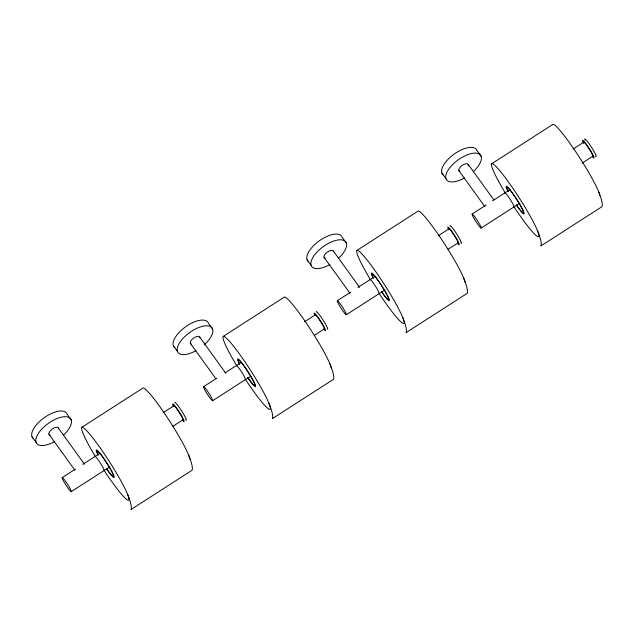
<?xml version="1.0" encoding="UTF-8"?>
<svg xmlns="http://www.w3.org/2000/svg" width="634" height="634" viewBox="0 0 634 634"><rect width="100%" height="100%" fill="white"/><g stroke="black" fill="none" stroke-linecap="round" stroke-linejoin="round"><path stroke-width="0.95" d="M81.881 427.292L142.912 388.048A43.263 4.628 57.3 0 1 167.328 417.608A43.263 4.628 57.3 0 1 189.899 459.079M223.263 336.377L284.301 297.124A43.263 4.628 57.3 0 1 308.718 326.684A43.263 4.628 57.3 0 1 331.289 368.164M356.982 250.39L418.012 211.138A43.263 4.628 57.3 0 1 442.429 240.698A43.263 4.628 57.3 0 1 465.007 282.178M491.794 163.699L552.824 124.446A43.263 4.628 57.3 0 1 577.241 154.007A43.263 4.628 57.3 0 1 599.819 195.486M62.243 477.568L75.383 469.12M82.777 464.365L100.069 453.247M163.144 412.686L173.93 405.744M203.633 386.645L216.773 378.197M224.983 372.919L241.459 362.323M304.534 321.763L315.32 314.829M337.351 300.667L350.491 292.219M357.877 287.464L375.177 276.337M438.252 235.785L449.038 228.842M472.164 213.975L486.119 204.996M492.689 200.772L509.99 189.653M573.065 149.093L583.851 142.151M71.19 491.675A8.369 0.896 57.3 0 0 65.365 481.032A8.369 0.896 57.3 0 0 63.598 481.158A8.369 0.896 57.3 0 0 71.19 491.675L109.848 466.822M172.923 426.262L182.877 419.859M212.58 400.759A8.369 0.896 57.3 0 0 206.755 390.116A8.369 0.896 57.3 0 0 204.988 390.235A8.369 0.896 57.3 0 0 212.58 400.759L250.406 376.438M314.313 335.338L324.267 328.935M346.299 314.773A8.369 0.896 57.3 0 0 340.466 304.13A8.369 0.896 57.3 0 0 338.707 304.257A8.369 0.896 57.3 0 0 346.299 314.773L384.949 289.912M448.024 249.352L457.986 242.949M481.111 228.082A8.369 0.896 57.3 0 0 475.278 217.438A8.369 0.896 57.3 0 0 473.519 217.565A8.369 0.896 57.3 0 0 481.111 228.082L519.769 203.221M582.012 163.2L592.798 156.257M481.095 156.241L476.974 150.535A20.97 9.351 -35.8 0 0 453.778 154.363A20.97 9.351 -35.8 0 0 443.38 175.032M468.288 164.475L493.759 199.765M458.818 170.562L484.867 206.652M441.898 173.09L446.019 178.796M346.283 242.933L342.162 237.227A20.97 9.351 -35.8 0 0 318.965 241.055A20.97 9.351 -35.8 0 0 308.568 261.723M333.476 251.167L359.526 287.257M324.006 257.253L350.055 293.344M307.086 259.781L311.207 265.488M212.564 328.919L208.443 323.213A20.97 9.351 -35.8 0 0 185.247 327.041A20.97 9.351 -35.8 0 0 174.849 347.709M199.758 337.153L225.807 373.244M190.295 343.24L215.758 378.53M173.367 345.768L177.488 351.474M71.174 419.835L67.053 414.129A20.97 9.351 -35.8 0 0 43.857 417.957A20.97 9.351 -35.8 0 0 33.459 438.625M58.376 428.069L84.417 464.159M48.905 434.155L74.947 470.246M31.985 436.683L36.098 442.389M504.894 193.108A8.369 0.896 57.3 0 1 509.902 198.91A8.369 0.896 57.3 0 1 513.952 206.961M583.462 143.022A10.485 1.125 57.3 0 1 584.849 142.373A10.485 1.125 57.3 0 1 592.584 154.205A10.485 1.125 57.3 0 1 592.544 156.907M583.938 143.133A8.369 0.896 57.3 0 1 588.748 148.213A8.369 0.896 57.3 0 1 592.386 156.043M585.024 140.185A10.485 1.125 57.3 0 1 591.046 146.557A10.485 1.125 57.3 0 1 595.603 156.36M464.635 177.908A20.97 9.351 -35.8 0 1 446.431 173.367A20.97 9.351 -35.8 0 1 474.184 153.127A20.97 9.351 -35.8 0 1 473.408 171.513M459.912 171.37A5.658 2.528 -35.8 0 1 462.638 165.094A5.658 2.528 -35.8 0 1 468.114 166.1M508.127 191.23A15.271 1.633 57.3 0 1 511.654 192.173A15.271 1.633 57.3 0 1 523.185 211.288A15.271 1.633 57.3 0 1 516.314 204.806M508.072 191.484A16.389 1.751 57.3 0 1 510.933 190.977A16.389 1.751 57.3 0 1 523.7 211.899A16.389 1.751 57.3 0 1 516.401 205.147M598.48 191.333A116.18 12.442 57.3 0 1 601.912 206.708L540.873 245.952A116.18 12.442 57.3 0 0 537.45 230.586A43.263 4.628 57.3 0 0 499.148 169.936A43.263 4.628 57.3 0 0 505.1 192.728M537.45 230.586A43.263 4.628 57.3 0 1 514.087 206.961M370.082 279.8A8.369 0.896 57.3 0 1 375.685 286.52A8.369 0.896 57.3 0 1 378.728 293.431M448.65 229.714A10.485 1.125 57.3 0 1 450.037 229.064A10.485 1.125 57.3 0 1 457.772 240.896A10.485 1.125 57.3 0 1 457.732 243.599M448.927 229.104A8.369 0.896 57.3 0 1 454.53 235.824A8.369 0.896 57.3 0 1 457.574 242.727M449.958 225.973A10.485 1.125 57.3 0 1 456.979 234.398A10.485 1.125 57.3 0 1 460.791 243.052M329.823 264.6A20.97 9.351 -35.8 0 1 311.619 260.059A20.97 9.351 -35.8 0 1 339.372 239.818A20.97 9.351 -35.8 0 1 338.596 258.204M325.099 258.062A5.658 2.528 -35.8 0 1 327.215 252.197A5.658 2.528 -35.8 0 1 333.555 251.896M373.315 277.922A15.271 1.633 57.3 0 1 376.842 278.865A15.271 1.633 57.3 0 1 388.373 297.98A15.271 1.633 57.3 0 1 381.502 291.497M373.26 278.175A16.389 1.751 57.3 0 1 376.12 277.668A16.389 1.751 57.3 0 1 388.888 298.59A16.389 1.751 57.3 0 1 381.589 291.838M463.668 278.025A116.18 12.442 57.3 0 1 467.099 293.399L406.061 332.644A116.18 12.442 57.3 0 0 402.638 317.269A43.263 4.628 57.3 0 0 364.328 256.619A43.263 4.628 57.3 0 0 370.288 279.42M402.638 317.269A43.263 4.628 57.3 0 1 379.275 293.653M236.371 365.786A8.369 0.896 57.3 0 1 241.966 372.507A8.369 0.896 57.3 0 1 245.009 379.417M314.932 315.692A10.485 1.125 57.3 0 1 316.318 315.05A10.485 1.125 57.3 0 1 324.053 326.882A10.485 1.125 57.3 0 1 324.014 329.585M315.209 315.09A8.369 0.896 57.3 0 1 320.812 321.81A8.369 0.896 57.3 0 1 323.855 328.713M316.239 311.96A10.485 1.125 57.3 0 1 322.516 319.227A10.485 1.125 57.3 0 1 327.596 329.315M196.112 350.586A20.97 9.351 -35.8 0 1 177.98 345.847A20.97 9.351 -35.8 0 1 206.074 325.781A20.97 9.351 -35.8 0 1 204.219 344.793M191.389 344.048A5.658 2.528 -35.8 0 1 193.497 338.184A5.658 2.528 -35.8 0 1 199.837 337.882M239.604 363.908A15.271 1.633 57.3 0 1 243.123 364.843A15.271 1.633 57.3 0 1 254.654 383.966A15.271 1.633 57.3 0 1 247.783 377.484M239.541 364.162A16.389 1.751 57.3 0 1 242.402 363.647A16.389 1.751 57.3 0 1 255.169 384.576A16.389 1.751 57.3 0 1 247.87 377.824M329.957 364.011A116.18 12.442 57.3 0 1 333.381 379.386L272.351 418.63A116.18 12.442 57.3 0 0 268.919 403.256A43.263 4.628 57.3 0 0 230.618 342.606A43.263 4.628 57.3 0 0 236.577 365.406M268.919 403.256A43.263 4.628 57.3 0 1 245.564 379.639M94.981 456.71A8.369 0.896 57.3 0 1 100.584 463.43A8.369 0.896 57.3 0 1 103.619 470.333M173.542 406.616A10.485 1.125 57.3 0 1 174.929 405.974A10.485 1.125 57.3 0 1 182.663 417.798A10.485 1.125 57.3 0 1 182.624 420.5M174.025 406.727A8.369 0.896 57.3 0 1 178.828 411.807A8.369 0.896 57.3 0 1 182.465 419.637M174.849 402.875A10.485 1.125 57.3 0 1 181.871 411.3A10.485 1.125 57.3 0 1 185.683 419.954M54.722 441.51A20.97 9.351 -35.8 0 1 36.51 436.961A20.97 9.351 -35.8 0 1 64.272 416.72A20.97 9.351 -35.8 0 1 63.487 435.114M49.999 434.964A5.658 2.528 -35.8 0 1 52.107 429.107A5.658 2.528 -35.8 0 1 58.447 428.798M98.215 454.824A15.271 1.633 57.3 0 1 101.741 455.767A15.271 1.633 57.3 0 1 113.272 474.882A15.271 1.633 57.3 0 1 106.401 468.399M98.151 455.085A16.389 1.751 57.3 0 1 101.012 454.57A16.389 1.751 57.3 0 1 113.779 475.5A16.389 1.751 57.3 0 1 106.48 468.74M188.567 454.935A116.18 12.442 57.3 0 1 191.991 470.301L130.961 509.554A116.18 12.442 57.3 0 0 127.529 494.179A43.263 4.628 57.3 0 0 89.228 433.529A43.263 4.628 57.3 0 0 95.187 456.329M127.529 494.179A43.263 4.628 57.3 0 1 104.174 470.555"/></g></svg>
